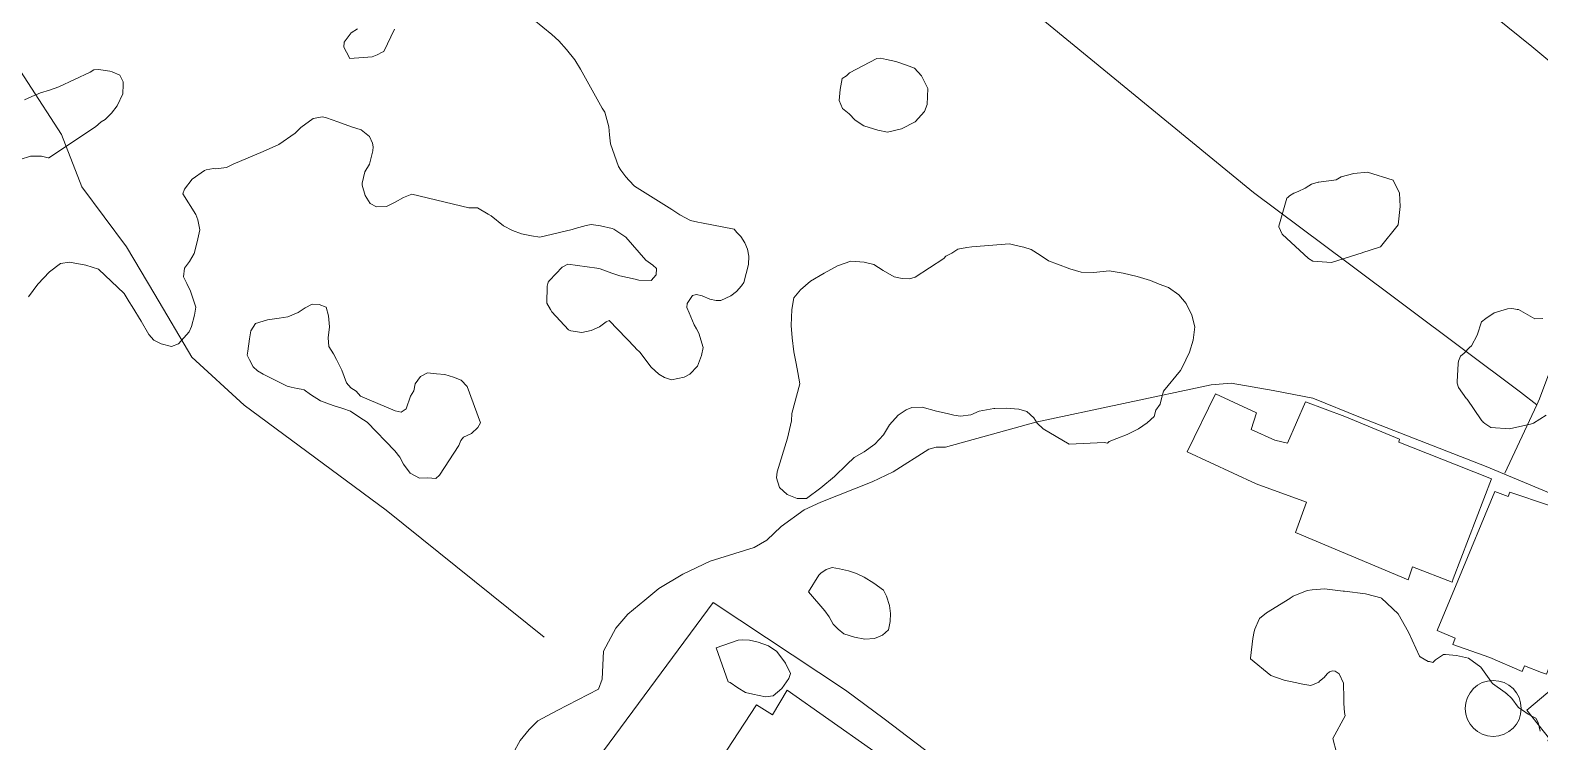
# Model space of a CAD drawing. Header units: metres. Extents: x 4652992 to 4879070, y 2074171 to 2309877.
# Drawn here: x 4653561.5 to 4653669.3, y 2306780.5 to 2306831.3 of the extents above; entities that cross this region are included whole.
import ezdxf

# ---------------------------------------------------------------- set-up
doc = ezdxf.new("R2010")
doc.units = ezdxf.units.M
doc.header["$MEASUREMENT"] = 0
doc.linetypes.add('DGN Style 3', pattern=[92.779933, 66.271381, -26.508552])
doc.layers.get('0').update_dxf_attribs({"color": 4, "lineweight": 0})
for name, color, linetype, lineweight in [('Level 14', 6, 'Continuous', 0), ('Level 20', 30, 'DGN Style 3', 0), ('Level 3', 46, 'Continuous', 0), ('Level 30', 5, 'Continuous', 0), ('Level 35', 4, 'Continuous', 0), ('Level 37', 3, 'Continuous', 0), ('Level 40', 1, 'Continuous', 0)]:
    doc.layers.add(name, color=color, linetype=linetype, lineweight=lineweight)

# ---------------------------------------------------------------- blocks, each defined once
blk = doc.blocks.new('TANQUE')
at = {"color": 0, "linetype": 'ByBlock', "lineweight": -2, "ltscale": 10}
blk.add_circle((0, 0), 2, dxfattribs=at)

msp = doc.modelspace()

# ---------------------------------------------------------------- linework, layer by layer
at = {"layer": 'Level 20', "linetype": 'Continuous'}
msp.add_polyline3d([(4653595.481736, 2306778.793961, 1429.801671), (4653596.472755, 2306780.597248, 1429.601671), (4653597.127379, 2306781.376965, 1429.601671), (4653597.746378, 2306781.996133, 1429.601671), (4653599.121872, 2306782.725726, 1429.601671), (4653602.071537, 2306784.263557, 1429.201671), (4653602.342294, 2306784.964384, 1429.201671), (4653602.422446, 2306786.967481, 1429.201671), (4653603.301292, 2306788.625612, 1428.601671), (4653604.165559, 2306789.615524, 1428.601671), (4653605.39011, 2306790.629033, 1428.601671), (4653606.374527, 2306791.446404, 1428.601671), (4653608.097494, 2306792.466353, 1428.601671), (4653610.049038, 2306793.406666, 1428.201671), (4653613.189717, 2306794.385363, 1428.001671), (4653614.091687, 2306794.915358, 1428.001671), (4653615.124195, 2306795.879231, 1428.001671), (4653616.756209, 2306797.080359, 1427.601671), (4653617.963191, 2306797.612602, 1427.601671), (4653621.635437, 2306799.077065, 1427.601671), (4653623.121319, 2306799.783884, 1427.601671), (4653625.684761, 2306801.406077, 1427.601671), (4653626.20201, 2306801.539256, 1427.601671), (4653626.861474, 2306801.557833, 1427.601671), (4653633.312628, 2306803.33414, 1427.601671), (4653645.844072, 2306806.011611, 1427.801671), (4653647.275264, 2306806.113171, 1427.801671), (4653650.270078, 2306805.60277, 1427.801671), (4653653.115991, 2306805.053691, 1428.32124), (4653656.529175, 2306803.67651, 1428.42124), (4653665.487042, 2306800.157494, 1429.42124), (4653671.702391, 2306797.567365, 1429.42124)], dxfattribs=at)
at = {"layer": 'Level 3'}
msp.add_polyline3d([(4653598.192507, 2306787.97748, 1428.8), (4653586.887881, 2306797.055483, 1426), (4653576.742678, 2306804.543703, 1423), (4653573.019472, 2306807.982302, 1421.7), (4653570.369082, 2306812.453921, 1420), (4653568.338686, 2306815.855105, 1419), (4653565.150881, 2306820.154482, 1418), (4653563.705691, 2306823.88312, 1417), (4653558.874697, 2306831.314699, 1415.9881)], dxfattribs=at)
at = {"layer": 'Level 30', "color": 1}
for points in [[(4653650.388843, 2306802.056576, 1430.001686), (4653651.299286, 2306801.837899, 1430.8212), (4653652.591282, 2306804.784734, 1430.5217), (4653655.405395, 2306803.744046, 1431.4217), (4653659.306266, 2306802.116204, 1431.4217), (4653659.257309, 2306801.912013, 1431.5217), (4653663.34804, 2306800.287937, 1431.5834), (4653665.884689, 2306799.280853, 1431.6217), (4653663.145347, 2306792.143806, 1431.7185), (4653663.056217, 2306791.911586, 1431.7217), (4653660.243421, 2306793.010109, 1431.6217), (4653659.928207, 2306792.061015, 1431.5217), (4653651.87355, 2306795.455762, 1431.5217), (4653652.650104, 2306797.618038, 1431.5217), (4653649.062891, 2306798.938229, 1430.401685), (4653644.141028, 2306801.22665, 1429.601671), (4653646.146649, 2306805.350508, 1429.601671), (4653649.091552, 2306804.008464, 1429.801671), (4653648.712583, 2306802.811733, 1429.801671), (4653650.388843, 2306802.056576, 1430.001686)], [(4653666.116964, 2306798.382036, 1431.7217), (4653667.076085, 2306798.026244, 1431.7217), (4653667.184187, 2306798.326957, 1431.7217), (4653670.01267, 2306797.37674, 1435.3217), (4653672.453529, 2306796.472737, 1432.2217), (4653673.748895, 2306795.863742, 1431.776383), (4653673.907959, 2306795.788961, 1431.7217), (4653671.50608, 2306789.672968, 1431.897004), (4653669.797591, 2306785.322577, 1432.0217), (4653669.440808, 2306785.462219, 1432.044559), (4653668.236784, 2306785.933464, 1432.1217), (4653668.074278, 2306785.518738, 1432.1217), (4653665.757812, 2306786.534133, 1435.3217), (4653663.110307, 2306787.461768, 1432.1217), (4653663.278478, 2306787.909275, 1432.1217), (4653661.987655, 2306788.454919, 1431.7217), (4653663.463252, 2306792.002347, 1431.7217), (4653666.116964, 2306798.382036, 1431.7217)], [(4653674.497895, 2306787.89139, 1432.8217), (4653676.188953, 2306785.966882, 1432.8217), (4653676.343851, 2306786.095668, 1432.8217), (4653681.334928, 2306780.323179, 1432.8547), (4653681.106717, 2306780.105689, 1432.8547), (4653694.909108, 2306764.065401, 1432.5217), (4653688.264334, 2306758.12881, 1432.5217), (4653674.767894, 2306773.666108, 1433.1694), (4653675.884462, 2306774.669765, 1433.0217), (4653675.505192, 2306775.175646, 1433.0217), (4653675.029624, 2306774.804841, 1432.8217), (4653669.89445, 2306780.599119, 1432.7217), (4653670.032108, 2306780.70678, 1432.7217), (4653668.408553, 2306782.759234, 1432.8217), (4653670.347762, 2306784.393618, 1432.8217), (4653673.650229, 2306787.176969, 1432.8217), (4653674.497895, 2306787.89139, 1432.8217)], [(4653615.562584, 2306784.194694, 1433.630161), (4653624.483266, 2306777.911553, 1433.630161), (4653618.152079, 2306768.462339, 1433.430161), (4653615.671664, 2306770.241962, 1433.630161), (4653612.336246, 2306765.274988, 1433.630161), (4653609.174235, 2306760.566246, 1433.630161), (4653604.948701, 2306763.321467, 1434.030161), (4653603.077174, 2306760.812401, 1434.030161), (4653598.829686, 2306763.891171, 1434.030161), (4653601.41395, 2306767.47125, 1434.030161), (4653602.025322, 2306766.983952, 1434.030161), (4653605.778452, 2306772.161914, 1433.030161), (4653604.086055, 2306773.296623, 1433.030161), (4653604.148436, 2306773.387565, 1433.030161), (4653608.092381, 2306779.137342, 1433.030161), (4653609.352956, 2306778.24335, 1433.230161), (4653609.816978, 2306778.980168, 1433.230161), (4653610.387545, 2306778.590693, 1433.430161), (4653613.370128, 2306783.142941, 1433.430161), (4653614.492525, 2306782.427594, 1433.630161), (4653615.562584, 2306784.194694, 1433.630161)]]:
    msp.add_polyline3d(points, dxfattribs=at)
at = {"layer": 'Level 35'}
msp.add_polyline3d([(4653662.756877, 2306738.496318, 1434.621722), (4653662.896207, 2306738.579529, 1434.621722), (4653664.272572, 2306737.855105, 1434.621722), (4653667.157425, 2306740.662669, 1434.621722), (4653667.55959, 2306741.054059, 1434.621722), (4653659.661189, 2306749.735035, 1434.42173), (4653659.660853, 2306749.735404, 1434.421721), (4653659.479923, 2306749.954413, 1434.421721), (4653656.093807, 2306754.053174, 1434.421721), (4653655.077502, 2306755.283371, 1434.421721), (4653652.724692, 2306757.462595, 1434.421721), (4653648.615543, 2306761.268579, 1434.421721), (4653646.644881, 2306763.025943, 1434.40056), (4653641.346627, 2306767.790809, 1433.442019), (4653641.114617, 2306767.999463, 1433.430161), (4653635.015128, 2306772.617803, 1432.630161), (4653622.474554, 2306782.14178, 1432.030161), (4653619.720245, 2306784.195852, 1431.630161), (4653610.262016, 2306790.452723, 1431.230161), (4653602.427499, 2306779.844051, 1431.430161), (4653600.114078, 2306776.676078, 1431.430161), (4653600.046103, 2306776.471355, 1431.963815), (4653604.148436, 2306773.387565, 1432.215311)], dxfattribs=at)
at = {"layer": 'Level 37'}
for points in [[(4653666.832923, 2306799.697117, 1430.1557), (4653669.109773, 2306804.576317, 1430.063579), (4653669.304492, 2306804.993591, 1430.0557), (4653671.931006, 2306812.00688, 1428.4557), (4653678.385104, 2306822.171665, 1426.1557), (4653668.768634, 2306830.166209, 1424.8557), (4653662.023143, 2306835.634494, 1422.3557), (4653653.580192, 2306842.069961, 1417.679267), (4653645.772068, 2306848.063891, 1414.201671)], [(4653669.109773, 2306804.576317, 1430.0636), (4653667.957983, 2306805.475804, 1429.708), (4653655.635245, 2306814.696154, 1426.9403), (4653648.872273, 2306819.750577, 1425.3103), (4653632.629665, 2306833.065335, 1418.8017), (4653621.569974, 2306839.865028, 1415.0017), (4653612.944626, 2306843.984407, 1413.0017)]]:
    msp.add_polyline3d(points, dxfattribs=at)
at = {"layer": 'Level 40', "color": 3, "flags": 128}
for points, elevation in [([(4653623.721804, 2306824.285259), (4653622.710949, 2306824.059138), (4653622.035267, 2306824.206106), (4653621.03797, 2306824.512256), (4653620.411307, 2306824.916263), (4653619.970011, 2306825.369196), (4653619.512262, 2306825.736498), (4653619.272804, 2306826.323996), (4653619.33617, 2306827.113212), (4653619.484027, 2306827.883928), (4653619.786789, 2306828.085581), (4653620.005035, 2306828.305624), (4653621.956902, 2306829.306996), (4653622.226619, 2306829.337336), (4653622.648778, 2306829.245268), (4653623.32415, 2306829.097979), (4653624.067439, 2306828.846737), (4653624.641834, 2306828.632338), (4653625.150668, 2306828.07571), (4653625.593992, 2306827.17683), (4653625.54993, 2306826.027513), (4653625.3673, 2306825.532337), (4653624.69711, 2306824.786529), (4653623.721804, 2306824.285259)], 1424.765887), ([(4653621.781895, 2306787.880602), (4653621.092199, 2306787.835223), (4653620.360638, 2306787.976652), (4653619.604537, 2306788.215608), (4653619.188118, 2306788.536835), (4653618.845393, 2306788.899663), (4653618.55653, 2306789.421308), (4653618.244754, 2306789.852213), (4653617.080951, 2306791.211809), (4653617.808525, 2306792.40818), (4653617.96185, 2306792.55834), (4653618.326352, 2306792.80345), (4653618.772535, 2306792.955471), (4653619.285177, 2306792.852207), (4653619.94131, 2306792.712034), (4653620.50256, 2306792.526337), (4653621.043827, 2306792.273942), (4653621.739617, 2306791.840101), (4653622.424332, 2306791.33955), (4653622.660418, 2306790.915869), (4653622.863343, 2306790.238013), (4653622.938148, 2306789.66333), (4653622.906769, 2306789.096443), (4653622.793349, 2306788.496781), (4653622.369179, 2306788.112879), (4653621.781895, 2306787.880602)], 1434.627243)]:
    msp.add_lwpolyline(points, dxfattribs=dict(at, elevation=elevation))
at = {"layer": 'Level 40', "color": 3}
for points in [[(4653597.453281, 2306832.078535, 1421.606355), (4653598.734397, 2306831.035965, 1421.606355), (4653599.246253, 2306830.583179, 1421.606355), (4653599.792659, 2306829.968726, 1421.606355), (4653600.386311, 2306829.222727, 1421.606355), (4653600.78843, 2306828.566228, 1421.606355), (4653602.323889, 2306825.773173, 1422.806355), (4653602.52396, 2306825.48003, 1422.806355), (4653602.811228, 2306824.444223, 1422.806355), (4653602.859244, 2306823.868915, 1422.806355), (4653602.886263, 2306823.656346, 1422.806355), (4653602.924883, 2306823.222943, 1422.806355), (4653603.219247, 2306822.403117, 1422.806355), (4653603.508825, 2306821.591896, 1422.806355), (4653603.667204, 2306821.338732, 1422.806355), (4653604.018664, 2306820.860755, 1422.806355), (4653604.271376, 2306820.599219, 1422.806355), (4653604.643786, 2306820.196426, 1422.806355), (4653607.303607, 2306818.519042, 1425.606355), (4653607.668475, 2306818.302779, 1425.606355), (4653607.883295, 2306818.142581, 1425.606355), (4653608.634856, 2306817.750425, 1425.606355), (4653609.165769, 2306817.635494, 1425.606355), (4653609.425844, 2306817.579193, 1425.606355), (4653611.766164, 2306817.123898, 1428.406354), (4653611.945685, 2306816.897815, 1428.406354), (4653612.236572, 2306816.594216, 1428.406354), (4653612.529051, 2306816.159629, 1428.406354), (4653612.72728, 2306815.703732, 1428.406354), (4653612.820273, 2306815.196319, 1428.406354), (4653612.784427, 2306814.598033, 1428.406354), (4653612.444689, 2306813.323777, 1428.406354), (4653612.287638, 2306813.065098, 1428.406354), (4653611.920176, 2306812.667614, 1428.406354), (4653611.522221, 2306812.363013, 1428.406354), (4653610.805183, 2306812.017963, 1428.406354), (4653610.480868, 2306812.019609, 1428.406354), (4653610.015416, 2306812.120107, 1428.406354), (4653609.4877, 2306812.370827, 1428.406354), (4653609.069236, 2306812.461187, 1428.406354), (4653608.784663, 2306812.385846, 1428.406354), (4653608.406082, 2306811.8213, 1428.406354), (4653608.378657, 2306811.520251, 1428.406354), (4653608.544522, 2306811.138055, 1428.406354), (4653608.905718, 2306810.301437, 1428.406354), (4653609.067655, 2306809.999057, 1428.406354), (4653609.233412, 2306809.689661, 1428.406354), (4653609.552889, 2306808.662961, 1428.406354), (4653609.431038, 2306808.108226, 1428.406354), (4653609.150932, 2306807.340268, 1428.406354), (4653608.593726, 2306806.773378, 1428.406354), (4653608.20269, 2306806.558208, 1428.406354), (4653607.276203, 2306806.360951, 1428.406354), (4653606.778552, 2306806.522794, 1428.406354), (4653606.377508, 2306806.770535, 1428.406354), (4653605.842303, 2306807.272037, 1428.406354), (4653605.391541, 2306807.873168, 1428.406354), (4653605.04669, 2306808.310739, 1428.406354), (4653604.747827, 2306808.603169, 1428.406354), (4653604.695635, 2306808.682877, 1428.406354), (4653602.841089, 2306810.601903, 1426.206354), (4653602.616505, 2306810.508739, 1426.206354), (4653602.133298, 2306810.145379, 1426.206354), (4653601.548377, 2306809.895695, 1426.206354), (4653600.87721, 2306809.745099, 1426.206354), (4653600.101262, 2306809.86038, 1426.206354), (4653599.929458, 2306809.924024, 1426.206354), (4653598.737146, 2306811.215096, 1425.406354), (4653598.634851, 2306811.379954, 1425.406354), (4653598.382715, 2306811.841834, 1425.406354), (4653598.412289, 2306813.048755, 1425.406354), (4653598.467982, 2306813.336716, 1425.406354), (4653598.558739, 2306813.45469, 1425.406354), (4653599.472831, 2306814.408632, 1425.406354), (4653599.870075, 2306814.615724, 1425.406354), (4653601.944399, 2306814.343501, 1426.406354), (4653602.191987, 2306814.290035, 1426.406354), (4653603.029589, 2306813.971894, 1426.406354), (4653603.596888, 2306813.780768, 1426.406354), (4653604.682121, 2306813.54644, 1426.406354), (4653604.962173, 2306813.48597, 1426.406354), (4653605.82484, 2306813.465435, 1426.406354), (4653606.189025, 2306813.850905, 1426.406354), (4653606.211523, 2306814.313856, 1426.406354), (4653605.951602, 2306814.556898, 1426.406354), (4653605.444005, 2306814.911081, 1426.406354), (4653604.014867, 2306816.562621, 1424.006355), (4653603.810632, 2306816.701497, 1424.006355), (4653603.157392, 2306817.132581, 1424.006355), (4653603.052541, 2306817.178275, 1424.006355), (4653602.203999, 2306817.361783, 1424.006355), (4653601.553661, 2306817.461515, 1424.006355), (4653601.186394, 2306817.37529, 1424.006355), (4653600.392233, 2306817.1766, 1424.006355), (4653600.182723, 2306817.11027, 1424.006355), (4653597.882858, 2306816.563421, 1423.606355), (4653597.287172, 2306816.640557, 1423.606355), (4653596.577053, 2306816.793985, 1423.606355), (4653595.921594, 2306817.024692, 1423.606355), (4653595.279536, 2306817.373184, 1423.606355), (4653594.393012, 2306818.083395, 1423.606355), (4653594.183068, 2306818.207677, 1423.606355), (4653593.416986, 2306818.646653, 1423.606355), (4653592.794, 2306818.645864, 1423.606355), (4653588.726731, 2306819.624114, 1421.206354), (4653588.135875, 2306819.392883, 1421.206354), (4653587.537985, 2306819.052708, 1421.206354), (4653586.922272, 2306818.743881, 1421.206354), (4653586.204864, 2306818.717438, 1421.206354), (4653585.759013, 2306818.970409, 1421.206354), (4653585.401827, 2306819.527146, 1421.206354), (4653585.173996, 2306820.267576, 1421.206354), (4653585.18728, 2306820.417875, 1421.206354), (4653585.368318, 2306821.212788, 1421.206354), (4653585.7063, 2306821.773161, 1421.206354), (4653585.953746, 2306822.721162, 1421.206354), (4653585.967479, 2306823.01261, 1421.206354), (4653585.927379, 2306823.278154, 1421.206354), (4653585.707562, 2306823.743789, 1421.206354), (4653585.116952, 2306824.220541, 1421.206354), (4653584.430442, 2306824.440076, 1421.206354), (4653583.453522, 2306824.802221, 1421.206354), (4653582.646336, 2306825.073176, 1421.206354), (4653582.353143, 2306825.159899, 1421.206354), (4653581.674381, 2306825.02994, 1421.206354), (4653580.810381, 2306824.396648, 1421.206354), (4653580.396749, 2306823.978674, 1421.206354), (4653579.220515, 2306823.171323, 1421.206354), (4653578.10053, 2306822.684935, 1421.206354), (4653575.971846, 2306821.766678, 1423.206354), (4653575.498788, 2306821.523464, 1423.206354), (4653574.720964, 2306821.432414, 1423.206354), (4653574.567765, 2306821.465513, 1423.206354), (4653574.031753, 2306821.356284, 1423.206354), (4653573.923933, 2306821.327982, 1423.206354), (4653573.034572, 2306820.692176, 1423.206354), (4653572.499925, 2306819.978964, 1423.206354), (4653572.363033, 2306819.658978, 1423.206354), (4653572.359839, 2306819.638546, 1423.206354), (4653573.307629, 2306818.180961, 1424.206354), (4653573.433974, 2306817.786136, 1424.206354), (4653573.572971, 2306817.087305, 1424.206354), (4653573.404341, 2306816.225288, 1424.206354), (4653573.184497, 2306815.388291, 1424.206354), (4653572.839964, 2306814.816023, 1424.206354), (4653572.489293, 2306814.348695, 1424.206354), (4653572.429006, 2306813.71231, 1424.206354), (4653572.646265, 2306813.232833, 1424.206354), (4653572.914858, 2306812.694787, 1424.206354), (4653573.309909, 2306811.540754, 1424.206354), (4653573.197887, 2306810.97581, 1424.206354), (4653572.986837, 2306810.160638, 1424.206354), (4653572.828755, 2306809.780878, 1424.206354), (4653572.065496, 2306808.938135, 1424.206354), (4653571.568338, 2306808.737012, 1424.206354), (4653570.823386, 2306808.939902, 1424.206354), (4653570.292728, 2306809.200743, 1424.206354), (4653569.946413, 2306809.608987, 1424.206354), (4653569.39331, 2306810.556301, 1424.206354), (4653568.757067, 2306811.60003, 1424.206354), (4653568.545808, 2306811.93296, 1424.206354), (4653568.166784, 2306812.530276, 1424.206354), (4653566.343966, 2306814.265157, 1424.206354), (4653565.44583, 2306814.549249, 1424.206354), (4653564.271381, 2306814.777574, 1424.206354), (4653563.636378, 2306814.66224, 1424.206354), (4653562.843476, 2306814.088494, 1424.206354), (4653562.009316, 2306813.204972, 1424.206354), (4653561.33899, 2306812.301032, 1424.206354)], [(4653584.846943, 2306831.443525, 1420.006355), (4653584.386119, 2306831.163122, 1420.006355), (4653583.890472, 2306830.49655, 1420.006355), (4653583.8747, 2306830.136204, 1420.006355), (4653584.063675, 2306829.773653, 1420.006355), (4653584.293788, 2306829.323125, 1420.006355), (4653585.895516, 2306829.44088, 1420.606355), (4653586.26331, 2306829.568686, 1420.606355), (4653586.614624, 2306829.758759, 1420.606355), (4653586.685215, 2306829.799897, 1420.606355), (4653586.722719, 2306829.81501, 1420.606355), (4653587.490657, 2306831.410112, 1420.606355)], [(4653560.744112, 2306822.114017, 1423.406354), (4653561.495198, 2306822.32865, 1423.406354), (4653562.278545, 2306822.333959, 1423.406354), (4653562.748902, 2306822.232432, 1423.406354), (4653562.786351, 2306822.224349, 1423.406354), (4653566.131659, 2306824.424314, 1425.206354), (4653566.522896, 2306824.793979, 1425.206354), (4653566.830453, 2306824.955691, 1425.206354), (4653567.267392, 2306825.41786, 1425.206354), (4653567.685752, 2306825.934038, 1425.206354), (4653568.075878, 2306826.784763, 1425.206354), (4653568.110135, 2306827.452672, 1425.206354), (4653568.11128, 2306827.644668, 1425.206354), (4653567.857234, 2306828.127393, 1425.206354), (4653567.314937, 2306828.368895, 1425.206354), (4653567.164689, 2306828.401447, 1425.206354), (4653566.337835, 2306828.541664, 1425.206354), (4653566.022323, 2306828.511001, 1425.206354), (4653565.749457, 2306828.343464, 1425.206354), (4653563.512924, 2306827.287738, 1426.806355), (4653562.85132, 2306827.048954, 1426.806355)], [(4653562.85132, 2306827.048954, 1426.806355), (4653562.209833, 2306826.855304, 1426.806355), (4653561.571785, 2306826.599808, 1426.806355), (4653561.055431, 2306826.359259, 1426.806355)], [(4653657.026419, 2306821.189839, 1428.7515), (4653658.842696, 2306820.632867, 1428.7515), (4653659.302256, 2306819.702111, 1428.7515), (4653659.357109, 2306818.733859, 1428.7515), (4653659.219601, 2306817.424714, 1428.7515), (4653657.93931, 2306815.862642, 1428.7515), (4653657.813464, 2306815.820868, 1428.7515), (4653656.685211, 2306815.453104, 1428.7515), (4653656.62773, 2306815.434023, 1428.7515), (4653654.436539, 2306814.75397, 1428.7515), (4653653.122252, 2306814.837775, 1429.2515), (4653652.804104, 2306815.026064, 1429.2515), (4653650.91004, 2306816.774645, 1429.2515), (4653650.675416, 2306817.284333, 1429.2515), (4653650.672263, 2306817.347796, 1429.2515), (4653651.251018, 2306819.339112, 1429.2515), (4653651.323852, 2306819.39883, 1429.2515), (4653651.412417, 2306819.475346, 1429.2515), (4653651.450032, 2306819.504022, 1429.2515), (4653651.758357, 2306819.698135, 1429.2515), (4653652.054511, 2306819.81496, 1429.2515), (4653652.554082, 2306820.043834, 1429.2515), (4653652.829539, 2306820.210519, 1429.2515), (4653653.021985, 2306820.331677, 1429.2515), (4653653.499298, 2306820.488452, 1429.2515), (4653653.532717, 2306820.491949, 1429.2515), (4653654.783793, 2306820.642425, 1428.7515), (4653655.145858, 2306820.87539, 1428.7515), (4653656.048621, 2306821.100507, 1428.7515), (4653657.026419, 2306821.189839, 1428.7515)], [(4653636.550309, 2306814.04479, 1432.427242), (4653637.46284, 2306814.019106, 1432.427242), (4653638.561498, 2306814.154099, 1432.427242), (4653639.552089, 2306813.974162, 1432.427242), (4653640.560113, 2306813.738624, 1432.427242), (4653641.506925, 2306813.45641, 1432.427242), (4653642.140783, 2306813.186792, 1432.427242), (4653642.805824, 2306812.964145, 1432.427242), (4653643.533541, 2306812.429897, 1432.427242), (4653644.059416, 2306811.817, 1432.427242), (4653644.477689, 2306810.988912, 1432.427242), (4653644.673964, 2306810.143743, 1432.427242), (4653644.56556, 2306809.185717, 1432.427242), (4653644.299876, 2306808.344285, 1432.427242), (4653643.780937, 2306807.236016, 1432.427242), (4653643.664822, 2306807.016107, 1432.427242), (4653642.452271, 2306805.553719, 1433.227242), (4653642.315401, 2306805.114848, 1433.227242), (4653642.19509, 2306804.630139, 1433.227242), (4653641.9, 2306804.189057, 1433.227242), (4653641.764349, 2306803.746178, 1433.227242), (4653641.26503, 2306803.29469, 1433.227242), (4653640.651585, 2306802.866074, 1433.227242), (4653639.850531, 2306802.456899, 1433.227242), (4653639.105245, 2306802.181182, 1433.227242), (4653638.557226, 2306801.950009, 1433.227242), (4653638.439131, 2306801.844272, 1433.227242), (4653638.213738, 2306801.892845, 1433.227242), (4653635.689396, 2306801.762089, 1433.227242), (4653633.843427, 2306802.852772, 1433.427242), (4653633.417178, 2306803.257967, 1433.427242), (4653633.178188, 2306803.652813, 1433.427242), (4653632.668172, 2306804.108642, 1433.427242), (4653632.09508, 2306804.26242, 1433.427242), (4653631.199669, 2306804.335948, 1433.427242), (4653630.395747, 2306804.302715, 1433.427242), (4653630.329409, 2306804.317017, 1433.427242), (4653629.278049, 2306804.11904, 1432.227242), (4653628.675472, 2306803.867466, 1432.227242), (4653627.928807, 2306803.756, 1432.227242), (4653627.4645, 2306803.8392, 1432.227242), (4653626.976103, 2306803.944996, 1432.227242), (4653626.226104, 2306804.123914, 1432.227242), (4653625.202242, 2306804.406047, 1432.227242), (4653624.456341, 2306804.395482, 1432.227242), (4653624.05073, 2306804.229142, 1432.227242), (4653623.483516, 2306803.845173, 1432.227242), (4653622.87278, 2306803.134464, 1432.227242), (4653622.437076, 2306802.440819, 1432.227242), (4653621.823384, 2306801.759748, 1432.227242), (4653621.052158, 2306801.225552, 1432.227242), (4653620.350219, 2306800.81239, 1432.227242), (4653619.811597, 2306800.314752, 1432.227242), (4653618.934286, 2306799.4634, 1432.227242), (4653617.956892, 2306798.649803, 1432.227242), (4653616.928804, 2306797.888912, 1432.227242), (4653616.257424, 2306797.872624, 1432.227242), (4653615.559442, 2306798.16703, 1432.227242), (4653615.00765, 2306798.672314, 1432.227242), (4653614.787234, 2306799.364035, 1432.227242), (4653614.829742, 2306799.785245, 1432.227242), (4653615.583023, 2306802.203532, 1432.227242), (4653615.861134, 2306803.425686, 1432.227242), (4653615.880913, 2306803.964173, 1432.227242), (4653616.455754, 2306806.084381, 1429.827243), (4653616.319827, 2306806.886544, 1429.827243), (4653616.194651, 2306807.539476, 1429.827243), (4653616.027441, 2306808.360435, 1429.827243), (4653615.909418, 2306809.362904, 1429.827243), (4653615.846945, 2306810.252826, 1429.827243), (4653615.88909, 2306811.381551, 1429.827243), (4653616.027185, 2306812.231027, 1429.827243), (4653616.497434, 2306812.785751, 1429.827243), (4653617.229188, 2306813.405187, 1429.827243), (4653618.193204, 2306813.98932, 1429.827243), (4653619.146757, 2306814.503471, 1429.827243), (4653620.09967, 2306814.836558, 1429.827243), (4653621.053939, 2306814.771417, 1429.827243), (4653621.734722, 2306814.60567, 1429.827243), (4653622.399168, 2306814.168823, 1429.827243), (4653623.194314, 2306813.715503, 1429.827243), (4653623.777246, 2306813.591419, 1429.827243), (4653624.28302, 2306813.580612, 1429.827243), (4653624.70795, 2306813.698528, 1429.827243), (4653626.755406, 2306815.030952, 1431.027243), (4653626.898239, 2306815.196215, 1431.027243), (4653627.322371, 2306815.410295, 1431.027243), (4653627.743691, 2306815.69219, 1431.027243), (4653628.386561, 2306815.823845, 1431.027243), (4653628.747051, 2306815.867733, 1431.027243), (4653631.437324, 2306816.072458, 1432.427242), (4653631.917821, 2306815.968217, 1432.427242), (4653632.466754, 2306815.848591, 1432.427242), (4653632.979198, 2306815.665888, 1432.427242), (4653633.621957, 2306815.25874, 1432.427242), (4653634.214351, 2306814.862982, 1432.427242), (4653634.873223, 2306814.614493, 1432.427242), (4653635.741163, 2306814.287201, 1432.427242), (4653636.550309, 2306814.04479, 1432.427242)], [(4653587.551647, 2306804.145197, 1425.565887), (4653587.977127, 2306804.053948, 1425.565887), (4653588.316474, 2306804.28013, 1425.565887), (4653588.639321, 2306805.182386, 1425.565887), (4653588.864648, 2306805.582367, 1425.565887), (4653588.962105, 2306806.084469, 1425.565887), (4653589.356987, 2306806.597355, 1425.565887), (4653589.851795, 2306806.864584, 1425.565887), (4653590.503457, 2306806.799288, 1425.565887), (4653591.084172, 2306806.749223, 1425.565887), (4653591.707845, 2306806.540554, 1425.565887), (4653592.260609, 2306806.347128, 1425.565887), (4653592.68692, 2306805.882164, 1425.565887), (4653593.647824, 2306803.280734, 1426.565887), (4653593.437047, 2306802.953, 1426.565887), (4653592.986319, 2306802.527485, 1426.565887), (4653592.421788, 2306802.275498, 1426.565887), (4653592.224787, 2306802.019284, 1426.565887), (4653592.084641, 2306801.676245, 1426.565887), (4653590.71863, 2306799.551669, 1427.965887), (4653590.45124, 2306799.310878, 1427.965887), (4653589.872168, 2306799.360294, 1427.965887), (4653589.27914, 2306799.338167, 1427.965887), (4653588.614075, 2306799.704055, 1427.965887), (4653588.145831, 2306800.325935, 1427.965887), (4653587.875734, 2306800.830888, 1427.965887), (4653587.521062, 2306801.279437, 1427.965887), (4653585.533041, 2306803.33529, 1426.165887), (4653585.00769, 2306803.672033, 1426.165887), (4653584.354423, 2306804.110937, 1426.165887), (4653583.801065, 2306804.30429, 1426.165887), (4653583.105789, 2306804.52808, 1426.165887), (4653582.211555, 2306804.869272, 1426.165887), (4653581.487006, 2306805.323576, 1426.165887), (4653581.032234, 2306805.645317, 1426.165887), (4653580.819355, 2306805.690974, 1426.165887), (4653580.5355, 2306805.751855, 1426.165887), (4653580.322598, 2306805.797518, 1426.165887), (4653580.109685, 2306805.843183, 1426.165887), (4653579.825786, 2306805.904073, 1426.165887), (4653578.110314, 2306806.757703, 1424.765887), (4653577.711482, 2306806.993076, 1424.765887), (4653577.397807, 2306807.285097, 1424.765887), (4653577.126211, 2306807.792818, 1424.765887), (4653576.968865, 2306808.126209, 1424.765887), (4653577.02499, 2306808.413772, 1424.765887), (4653577.122199, 2306809.291657, 1424.765887), (4653577.234429, 2306809.866659, 1424.765887), (4653577.560064, 2306810.395739, 1424.765887), (4653578.426618, 2306810.658717, 1424.765887), (4653579.264936, 2306810.777943, 1424.765887), (4653579.875777, 2306810.871167, 1424.765887), (4653580.599606, 2306811.164577, 1424.765887), (4653581.110063, 2306811.50379, 1424.765887), (4653581.606443, 2306811.771134, 1424.765887), (4653582.11785, 2306811.735919, 1424.765887), (4653582.601226, 2306811.557098, 1424.765887), (4653582.77355, 2306810.921494, 1424.765887), (4653582.846864, 2306810.157508, 1424.765887), (4653582.764094, 2306809.352179, 1424.765887), (4653582.794328, 2306808.746994, 1424.765887), (4653583.136758, 2306808.224395, 1424.765887), (4653583.35106, 2306807.804163, 1424.765887), (4653583.565361, 2306807.383932, 1424.765887), (4653583.722592, 2306807.050797, 1424.765887), (4653584.066172, 2306806.153732, 1424.765887), (4653584.365496, 2306805.790105, 1424.765887), (4653584.763796, 2306805.554951, 1424.765887), (4653585.063095, 2306805.191351, 1424.765887), (4653587.551647, 2306804.145197, 1425.565887)], [(4653666.060987, 2306811.153577, 1433.251514), (4653667.016447, 2306811.437671, 1433.751514), (4653667.299643, 2306811.454632, 1433.751514), (4653667.472982, 2306811.441776, 1433.751514), (4653667.71303, 2306811.397273, 1433.751514), (4653667.812515, 2306811.375728, 1433.751514), (4653668.642379, 2306810.906546, 1433.751514), (4653668.642396, 2306810.906535, 1433.751514), (4653668.974521, 2306810.708835, 1433.751514), (4653669.545969, 2306810.740326, 1433.751514)], [(4653669.775961, 2306803.847455, 1434.751514), (4653668.889089, 2306803.269321, 1434.751514), (4653668.797495, 2306803.235106, 1434.751514), (4653668.654339, 2306803.19082, 1434.751514), (4653667.253336, 2306802.872679, 1434.751514), (4653667.178691, 2306802.86276, 1434.751514), (4653665.84063, 2306802.964241, 1434.751514), (4653665.390447, 2306803.251136, 1434.751514), (4653665.280824, 2306803.341678, 1434.751514), (4653665.226081, 2306803.400207, 1434.751514), (4653665.194255, 2306803.436816, 1434.751514), (4653665.147364, 2306803.499613, 1434.751514), (4653664.13117, 2306804.973601, 1434.751514), (4653664.083389, 2306805.003499, 1434.751514), (4653663.530398, 2306805.805063, 1434.751514), (4653663.43097, 2306806.134696, 1434.751514), (4653663.421063, 2306806.21198, 1434.751514), (4653663.494336, 2306807.535121, 1434.751514), (4653663.51812, 2306807.706504, 1434.751514), (4653663.662262, 2306808.060743, 1434.751514), (4653663.936926, 2306808.27116, 1434.751514), (4653664.309589, 2306808.666041, 1433.251514), (4653664.459051, 2306808.79595, 1433.251514), (4653664.854989, 2306809.547371, 1433.251514), (4653665.155554, 2306810.495875, 1433.251514), (4653665.478093, 2306810.732473, 1433.251514), (4653665.478116, 2306810.732487, 1433.251514), (4653666.060987, 2306811.153577, 1433.251514)], [(4653654.799921, 2306779.729695, 1438.751514), (4653654.530371, 2306780.735573, 1439.251514), (4653655.428491, 2306782.353495, 1441.251514), (4653655.380689, 2306782.584236, 1441.251514), (4653655.318515, 2306783.229976, 1441.251514), (4653655.31637, 2306783.585797, 1441.251514), (4653655.298036, 2306784.693601, 1441.251514), (4653655.298037, 2306784.693612, 1441.251514), (4653654.983747, 2306785.362431, 1440.751514), (4653654.932005, 2306785.39308, 1440.751514), (4653654.703959, 2306785.537276, 1440.751514), (4653654.510368, 2306785.579002, 1440.751514), (4653654.310512, 2306785.504115, 1440.751514), (4653654.145816, 2306785.353215, 1440.751514), (4653653.91198, 2306785.106606, 1440.751514), (4653653.589783, 2306784.832395, 1440.751514), (4653653.531648, 2306784.768941, 1440.751514), (4653652.965272, 2306784.524172, 1440.751514), (4653652.407957, 2306784.615626, 1440.751514), (4653651.855602, 2306784.734649, 1440.751514), (4653651.052514, 2306784.907702, 1440.751514), (4653650.107411, 2306785.243897, 1440.751514), (4653648.665778, 2306786.424492, 1440.751514), (4653648.667833, 2306786.478547, 1440.751514), (4653648.816626, 2306787.877192, 1440.751514), (4653648.931579, 2306788.391243, 1440.751514), (4653648.968896, 2306788.558118, 1440.751514), (4653649.272171, 2306789.269568, 1440.751514), (4653649.312843, 2306789.300146, 1440.751514), (4653649.805107, 2306789.722135, 1440.751514), (4653651.459382, 2306790.748047, 1440.751514), (4653651.4937, 2306790.772343, 1440.751514), (4653651.699671, 2306790.913544, 1440.751514), (4653652.714439, 2306791.299249, 1440.751514), (4653653.068657, 2306791.366675, 1440.751514), (4653653.950544, 2306791.424115, 1440.751514), (4653655.28639, 2306791.268236, 1440.751514), (4653655.371266, 2306791.263332, 1440.751514), (4653656.868718, 2306791.070002, 1440.751514), (4653656.972713, 2306791.047565, 1440.751514), (4653657.974904, 2306790.790912, 1440.751514), (4653658.015969, 2306790.76367, 1440.751514), (4653659.213953, 2306789.647528, 1440.251514), (4653659.957629, 2306788.325148, 1439.751514), (4653659.957658, 2306788.325081, 1439.751514), (4653660.742833, 2306786.608337, 1439.751514), (4653660.771468, 2306786.575001, 1439.751514), (4653661.364715, 2306786.243846, 1439.751514), (4653661.450203, 2306786.242372, 1439.751514)], [(4653614.544018, 2306783.786921, 1434.640386), (4653614.013718, 2306783.706717, 1434.640386), (4653613.103464, 2306783.900489, 1434.640386), (4653612.565862, 2306784.014932, 1434.640386), (4653612.032537, 2306784.353917, 1434.640386), (4653611.47596, 2306784.738567, 1434.640386), (4653611.33956, 2306784.783863, 1434.640386), (4653610.489023, 2306787.206679, 1434.627243), (4653612.049897, 2306787.76389, 1434.640386), (4653612.331807, 2306787.788111, 1434.640386), (4653612.856132, 2306787.760576, 1434.640386), (4653613.489784, 2306787.619696, 1434.640386), (4653614.211137, 2306787.368035, 1434.640386), (4653614.811119, 2306786.945855, 1434.640386), (4653615.439705, 2306786.123993, 1434.640386), (4653615.781717, 2306785.380775, 1434.640386), (4653615.681791, 2306785.016557, 1434.640386), (4653615.170433, 2306784.317653, 1434.640386), (4653614.544018, 2306783.786921, 1434.640386)], [(4653661.450203, 2306786.242372, 1439.751514), (4653661.696813, 2306786.172073, 1439.251514), (4653661.886505, 2306786.35077, 1436.751514), (4653662.458323, 2306786.747603, 1435.251514), (4653662.586812, 2306786.734325, 1435.251514), (4653663.382318, 2306786.665684, 1435.251514), (4653664.224833, 2306786.486366, 1435.251514), (4653665.12271, 2306785.833059, 1435.251514), (4653665.828451, 2306784.822147, 1435.251514), (4653665.870204, 2306784.767003, 1435.251514), (4653665.954461, 2306784.670593, 1435.251514), (4653666.852445, 2306784.027366, 1435.251514), (4653666.90716, 2306783.984928, 1435.251514), (4653666.931194, 2306783.964711, 1435.251514), (4653667.335813, 2306783.587101, 1435.251514), (4653667.775324, 2306782.966513, 1435.251514), (4653667.843092, 2306782.919579, 1435.251514), (4653668.085373, 2306782.751786, 1435.251514), (4653668.491206, 2306782.482832, 1435.251514), (4653668.672555, 2306782.374588, 1435.251514), (4653669.03829, 2306782.180214, 1435.251514), (4653669.208744, 2306781.873312, 1435.251514), (4653669.286072, 2306781.56997, 1435.251514), (4653669.346858, 2306781.271905, 1435.251514)]]:
    msp.add_polyline3d(points, dxfattribs=at)

# ---------------------------------------------------------------- block references
at = {"layer": 'Level 14', "zscale": 0.1}
msp.add_blockref('TANQUE', (4653666.001158, 2306782.884664, 1435.355709), dxfattribs=at)

doc.saveas('drawing.dxf')
